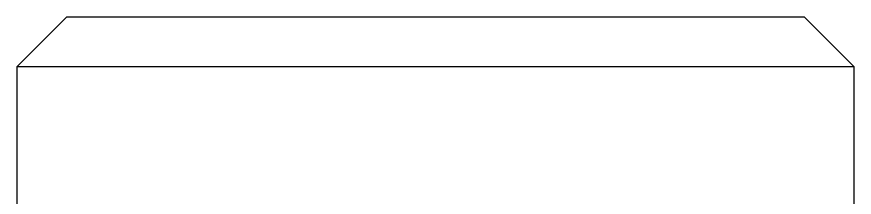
# Model space of a CAD drawing. Header units: inches. Extents: x 0 to 11, y 0.3 to 17.
# Drawn here: x 3.5108 to 3.7608, y 12.326 to 12.38 of the extents above; entities that cross this region are included whole.
import ezdxf

# ---------------------------------------------------------------- set-up
doc = ezdxf.new("R2010")
doc.units = ezdxf.units.IN
doc.header["$MEASUREMENT"] = 0
doc.layers.add('Layer 1', color=7, linetype='Continuous')

msp = doc.modelspace()

# ---------------------------------------------------------------- linework, layer by layer
at = {"layer": 'Layer 1', "color": 7, "lineweight": 25, "true_color": 0xffffff}
for points in [[(3.52583, 12.38), (3.51083, 12.365), (3.51083, 12.3175)], [(3.52583, 12.38), (3.64084, 12.38)], [(3.64084, 12.38), (3.74584, 12.38)], [(3.76083, 12.365), (3.74584, 12.38)], [(3.64167, 12.365), (3.51083, 12.365)], [(3.76083, 12.365), (3.64167, 12.365)], [(3.76083, 12.3175), (3.76083, 12.365)]]:
    msp.add_lwpolyline(points, dxfattribs=at)

doc.saveas('drawing.dxf')
